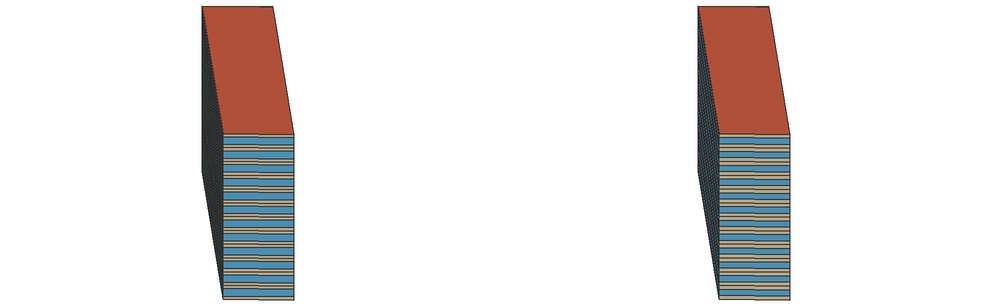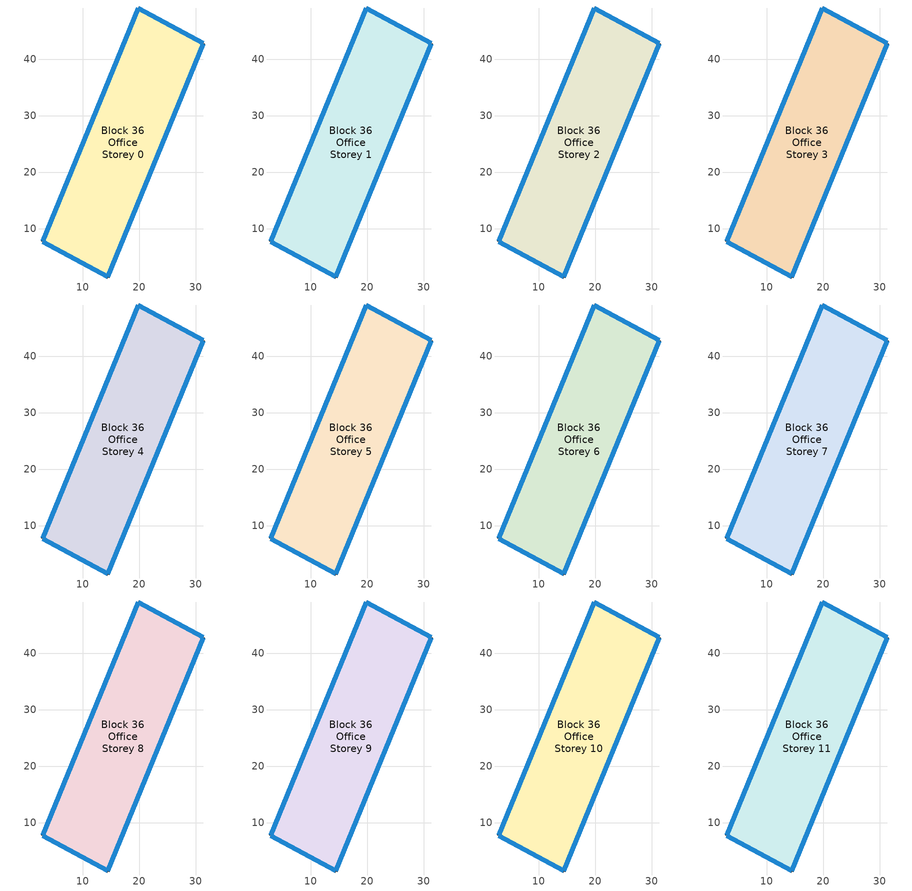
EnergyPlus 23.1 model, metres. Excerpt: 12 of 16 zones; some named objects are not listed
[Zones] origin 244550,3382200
Block 36 Office Storey 0
 floor ground (Project Floor): 31.34,42.79 14.42,1.48 2.95,7.74 19.87,49.05 z0
 wall outside (Project Wall): 19.87,49.05 2.95,7.74 14.42,1.48 31.34,42.79 19.87,49.05 z0:3
 window (Office_west_window_construction): 19.86,49.03 2.96,7.76 z1.12:1.88
 window (Office_south_window_construction): 2.96,7.74 14.42,1.48 z0.67:2.33
 window (Office_east_window_construction): 14.43,1.5 31.33,42.77 z0.98:2.02
 window (Office_north_window_construction): 31.33,42.79 19.88,49.05 z0.82:2.17
 roof outside (Project Ceiling): 14.42,1.48 31.34,42.79 19.87,49.05 2.95,7.74 z3
Block 36 Office Storey 1
 floor outside (Project Floor): 31.34,42.79 14.42,1.48 2.95,7.74 19.87,49.05 z3
 wall outside (Project Wall): 19.87,49.05 2.95,7.74 14.42,1.48 31.34,42.79 19.87,49.05 z3:6
 window (Office_west_window_construction): 19.86,49.03 2.96,7.76 z4.12:4.88
 window (Office_south_window_construction): 2.96,7.74 14.42,1.48 z3.67:5.33
 window (Office_east_window_construction): 14.43,1.5 31.33,42.77 z3.98:5.03
 window (Office_north_window_construction): 31.33,42.79 19.88,49.05 z3.83:5.17
 roof outside (Project Ceiling): 14.42,1.48 31.34,42.79 19.87,49.05 2.95,7.74 z6
Block 36 Office Storey 2
 floor outside (Project Floor): 31.34,42.79 14.42,1.48 2.95,7.74 19.87,49.05 z6
 wall outside (Project Wall): 19.87,49.05 2.95,7.74 14.42,1.48 31.34,42.79 19.87,49.05 z6:9
 window (Office_west_window_construction): 19.86,49.03 2.96,7.76 z7.12:7.88
 window (Office_south_window_construction): 2.96,7.74 14.42,1.48 z6.67:8.32
 window (Office_east_window_construction): 14.43,1.5 31.33,42.77 z6.97:8.03
 window (Office_north_window_construction): 31.33,42.79 19.88,49.05 z6.83:8.18
 roof outside (Project Ceiling): 14.42,1.48 31.34,42.79 19.87,49.05 2.95,7.74 z9
Block 36 Office Storey 3
 floor outside (Project Floor): 31.34,42.79 14.42,1.48 2.95,7.74 19.87,49.05 z9
 wall outside (Project Wall): 19.87,49.05 2.95,7.74 14.42,1.48 31.34,42.79 19.87,49.05 z9:12
 window (Office_west_window_construction): 19.86,49.03 2.96,7.76 z10.12:10.88
 window (Office_south_window_construction): 2.96,7.74 14.42,1.48 z9.68:11.32
 window (Office_east_window_construction): 14.43,1.5 31.33,42.77 z9.97:11.03
 window (Office_north_window_construction): 31.33,42.79 19.88,49.05 z9.82:11.18
 roof outside (Project Ceiling): 14.42,1.48 31.34,42.79 19.87,49.05 2.95,7.74 z12
Block 36 Office Storey 4
 floor outside (Project Floor): 31.34,42.79 14.42,1.48 2.95,7.74 19.87,49.05 z12
 wall outside (Project Wall): 19.87,49.05 2.95,7.74 14.42,1.48 31.34,42.79 19.87,49.05 z12:15
 window (Office_west_window_construction): 19.86,49.03 2.96,7.76 z13.12:13.88
 window (Office_south_window_construction): 2.96,7.74 14.42,1.48 z12.68:14.32
 window (Office_east_window_construction): 14.43,1.5 31.33,42.77 z12.97:14.03
 window (Office_north_window_construction): 31.33,42.79 19.88,49.05 z12.82:14.18
 roof outside (Project Ceiling): 14.42,1.48 31.34,42.79 19.87,49.05 2.95,7.74 z15
Block 36 Office Storey 5
 floor outside (Project Floor): 31.34,42.79 14.42,1.48 2.95,7.74 19.87,49.05 z15
 wall outside (Project Wall): 19.87,49.05 2.95,7.74 14.42,1.48 31.34,42.79 19.87,49.05 z15:18
 window (Office_west_window_construction): 19.86,49.03 2.96,7.76 z16.12:16.88
 window (Office_south_window_construction): 2.96,7.74 14.42,1.48 z15.68:17.32
 window (Office_east_window_construction): 14.43,1.5 31.33,42.77 z15.97:17.02
 window (Office_north_window_construction): 31.33,42.79 19.88,49.05 z15.82:17.18
 roof outside (Project Ceiling): 14.42,1.48 31.34,42.79 19.87,49.05 2.95,7.74 z18
Block 36 Office Storey 6
 floor outside (Project Floor): 31.34,42.79 14.42,1.48 2.95,7.74 19.87,49.05 z18
 wall outside (Project Wall): 19.87,49.05 2.95,7.74 14.42,1.48 31.34,42.79 19.87,49.05 z18:21
 window (Office_west_window_construction): 19.86,49.03 2.96,7.76 z19.12:19.88
 window (Office_south_window_construction): 2.96,7.74 14.42,1.48 z18.68:20.32
 window (Office_east_window_construction): 14.43,1.5 31.33,42.77 z18.98:20.02
 window (Office_north_window_construction): 31.33,42.79 19.88,49.05 z18.82:20.18
 roof outside (Project Ceiling): 14.42,1.48 31.34,42.79 19.87,49.05 2.95,7.74 z21
Block 36 Office Storey 7
 floor outside (Project Floor): 31.34,42.79 14.42,1.48 2.95,7.74 19.87,49.05 z21
 wall outside (Project Wall): 19.87,49.05 2.95,7.74 14.42,1.48 31.34,42.79 19.87,49.05 z21:24
 window (Office_west_window_construction): 19.86,49.03 2.96,7.76 z22.12:22.88
 window (Office_south_window_construction): 2.96,7.74 14.42,1.48 z21.68:23.32
 window (Office_east_window_construction): 14.43,1.5 31.33,42.77 z21.98:23.02
 window (Office_north_window_construction): 31.33,42.79 19.88,49.05 z21.82:23.18
 roof outside (Project Ceiling): 14.42,1.48 31.34,42.79 19.87,49.05 2.95,7.74 z24
Block 36 Office Storey 8
 floor outside (Project Floor): 31.34,42.79 14.42,1.48 2.95,7.74 19.87,49.05 z24
 wall outside (Project Wall): 19.87,49.05 2.95,7.74 14.42,1.48 31.34,42.79 19.87,49.05 z24:27
 window (Office_west_window_construction): 19.86,49.03 2.96,7.76 z25.12:25.88
 window (Office_south_window_construction): 2.96,7.74 14.42,1.48 z24.68:26.32
 window (Office_east_window_construction): 14.43,1.5 31.33,42.77 z24.98:26.02
 window (Office_north_window_construction): 31.33,42.79 19.88,49.05 z24.82:26.18
 roof outside (Project Ceiling): 14.42,1.48 31.34,42.79 19.87,49.05 2.95,7.74 z27
Block 36 Office Storey 9
 floor outside (Project Floor): 31.34,42.79 14.42,1.48 2.95,7.74 19.87,49.05 z27
 wall outside (Project Wall): 19.87,49.05 2.95,7.74 14.42,1.48 31.34,42.79 19.87,49.05 z27:30
 window (Office_west_window_construction): 19.86,49.03 2.96,7.76 z28.12:28.88
 window (Office_south_window_construction): 2.96,7.74 14.42,1.48 z27.68:29.32
 window (Office_east_window_construction): 14.43,1.5 31.33,42.77 z27.98:29.02
 window (Office_north_window_construction): 31.33,42.79 19.88,49.05 z27.82:29.18
 roof outside (Project Ceiling): 14.42,1.48 31.34,42.79 19.87,49.05 2.95,7.74 z30
Block 36 Office Storey 10
 floor outside (Project Floor): 31.34,42.79 14.42,1.48 2.95,7.74 19.87,49.05 z30
 wall outside (Project Wall): 19.87,49.05 2.95,7.74 14.42,1.48 31.34,42.79 19.87,49.05 z30:33
 window (Office_west_window_construction): 19.86,49.03 2.96,7.76 z31.12:31.88
 window (Office_south_window_construction): 2.96,7.74 14.42,1.48 z30.68:32.33
 window (Office_east_window_construction): 14.43,1.5 31.33,42.77 z30.98:32.02
 window (Office_north_window_construction): 31.33,42.79 19.88,49.05 z30.82:32.17
 roof outside (Project Ceiling): 14.42,1.48 31.34,42.79 19.87,49.05 2.95,7.74 z33
Block 36 Office Storey 11
 floor outside (Project Floor): 31.34,42.79 14.42,1.48 2.95,7.74 19.87,49.05 z33
 wall outside (Project Wall): 19.87,49.05 2.95,7.74 14.42,1.48 31.34,42.79 19.87,49.05 z33:36
 window (Office_west_window_construction): 19.86,49.03 2.96,7.76 z34.12:34.88
 window (Office_south_window_construction): 2.96,7.74 14.42,1.48 z33.67:35.33
 window (Office_east_window_construction): 14.43,1.5 31.33,42.77 z33.98:35.02
 window (Office_north_window_construction): 31.33,42.79 19.88,49.05 z33.83:35.17
 roof outside (Project Ceiling): 14.42,1.48 31.34,42.79 19.87,49.05 2.95,7.74 z36
[Building]
Building_1: North Axis=0; Terrain=City; Loads Convergence Tolerance Value=0.04; Temperature Convergence Tolerance Value=0.4; Solar Distribution=FullExterior; Maximum Number of Warmup Days=25; Minimum Number of Warmup Days=6
[Site:Location]
CHN Design_Conditions: Latitude=30; Longitude=114; Time Zone=8; Elevation=12
[SIZINGPERIOD:DESIGNDAY] Day of Month=21; DryBulb Temperature Range Modifier Type=DefaultMultipliers; Humidity Condition Type=Wetbulb; Barometric Pressure=101181; Rain Indicator=No; Snow Indicator=No; Daylight Saving Time Indicator=No; Sky Clearness=0; Begin Environment Reset Mode=FullResetAtBeginEnvironment
Name | Month | Day Type | Maximum DryBulb Temperature | Daily DryBulb Temperature Range | Wetbulb or DewPoint at Maximum DryBulb | Wind Speed | Wind Direction | Solar Model Indicator | ASHRAE Clear Sky Optical Depth for Beam Irradiance taub | ASHRAE Clear Sky Optical Depth for Diffuse Irradiance taud
Ann Htg 99.6% Condns DB | 1 | WinterDesignDay | -10 | 0 | -4.8 | 1 | 340 | ASHRAEClearSky | 0 | 0
Ann Clg .4% Condns DB=>MWB | 7 | SummerDesignDay | 40 | 6.6 | 27.1 | 3.5 | 220 | ASHRAETau | 0.781 | 1.413
[MATERIAL]
DefaultMaterial: Roughness=Rough; Thickness=0.1; Conductivity=0.1; Density=1000; Specific Heat=1000; Thermal Absorptance=0.9; Solar Absorptance=0.7; Visible Absorptance=0.7
[WINDOWMATERIAL:SIMPLEGLAZINGSYSTEM] UFactor=1.4; Visible Transmittance=0.6
Name | Solar Heat Gain Coefficient
Office_east_window; Office_south_window; Office_west_window | 0.3
Office_north_window | 0.35
[CONSTRUCTION]
Project Wall; Project Floor; Project Ceiling: DefaultMaterial
Office_east_window_construction: Office_east_window
Office_south_window_construction: Office_south_window
Office_west_window_construction: Office_west_window
Office_north_window_construction: Office_north_window
[SPACE] Ceiling Height=autocalculate; Volume=autocalculate; Floor Area=autocalculate; Space Type=Office
Name | Zone
Block 36 Office Storey 0_space | Block 36 Office Storey 0
Block 36 Office Storey 1_space | Block 36 Office Storey 1
Block 36 Office Storey 2_space | Block 36 Office Storey 2
Block 36 Office Storey 3_space | Block 36 Office Storey 3
Block 36 Office Storey 4_space | Block 36 Office Storey 4
Block 36 Office Storey 5_space | Block 36 Office Storey 5
Block 36 Office Storey 6_space | Block 36 Office Storey 6
Block 36 Office Storey 7_space | Block 36 Office Storey 7
Block 36 Office Storey 8_space | Block 36 Office Storey 8
Block 36 Office Storey 9_space | Block 36 Office Storey 9
Block 36 Office Storey 10_space | Block 36 Office Storey 10
Block 36 Office Storey 11_space | Block 36 Office Storey 11
[SPACELIST]
Office: Block 36 Office Storey 0_space, Block 36 Office Storey 1_space, Block 36 Office Storey 2_space, Block 36 Office Storey 3_space, Block 36 Office Storey 4_space, Block 36 Office Storey 5_space, Block 36 Office Storey 6_space, Block 36 Office Storey 7_space, Block 36 Office Storey 8_space, Block 36 Office Storey 9_space, Block 36 Office Storey 10_space, Block 36 Office Storey 11_space, Block 36 Office Storey 12_space, Block 36 Office Storey 13_space, Block 36 Office Storey 14_space, Block 36 Office Storey 15_space
[ZONE] Type=1; Multiplier=1; Ceiling Height=autocalculate; Volume=autocalculate; Floor Area=autocalculate; Part of Total Floor Area=Yes
Block 36 Office Storey 0; Block 36 Office Storey 1; Block 36 Office Storey 2; Block 36 Office Storey 3; Block 36 Office Storey 4; Block 36 Office Storey 5; Block 36 Office Storey 6; Block 36 Office Storey 7; Block 36 Office Storey 8; Block 36 Office Storey 9; Block 36 Office Storey 10; Block 36 Office Storey 11
[PEOPLE]
People_for_office: Zone or ZoneList or Space or SpaceList=Office; Number of People Schedule=SeasonalSchedule_Schedule_office_people; Number of People Calculation Method=People/Area; People per Floor Area=0.1; Fraction Radiant=0.3; Sensible Heat Fraction=autocalculate; Activity Level Schedule=SeasonalSchedule_Schedule_office_activity; Carbon Dioxide Generation Rate=3.82e-08; Enable ASHRAE 55 Comfort Warnings=No; Mean Radiant Temperature Calculation Type=ZoneAveraged; Clothing Insulation Calculation Method=ClothingInsulationSchedule; Cold Stress Temperature Threshold=15.56; Heat Stress Temperature Threshold=30
[LIGHTS]
Light_for_office: Zone or ZoneList or Space or SpaceList=Office; Schedule=SeasonalSchedule_office_lighting; Design Level Calculation Method=Watts/Area; Watts per Zone Floor Area=8; Return Air Fraction=0; Fraction Radiant=0.32; Fraction Visible=0.25; Fraction Replaceable=1; EndUse Subcategory=General; Return Air Fraction Calculated from Plenum Temperature=No; Return Air Fraction Function of Plenum Temperature Coefficient 1=0; Return Air Fraction Function of Plenum Temperature Coefficient 2=0
[ELECTRICEQUIPMENT]
Equipment_for_office: Zone or ZoneList or Space or SpaceList=Office; Schedule=SeasonalSchedule_Schedule_office_equipment; Design Level Calculation Method=Watts/Area; Watts per Zone Floor Area=15; Fraction Latent=0; Fraction Radiant=0; Fraction Lost=0; EndUse Subcategory=Electric Equipment
[DAYLIGHTING:CONTROLS] Illuminance Setpoint at Reference Point 1=300
Name | Zone or Space | Glare Calculation Daylighting Reference Point | Daylighting Reference Point 1
Dlight_Block 36 Office Storey 0 | Block 36 Office Storey 0 | Rpoint_Block 36 Office Storey 0 | Rpoint_Block 36 Office Storey 0
Dlight_Block 36 Office Storey 1 | Block 36 Office Storey 1 | Rpoint_Block 36 Office Storey 1 | Rpoint_Block 36 Office Storey 1
Dlight_Block 36 Office Storey 2 | Block 36 Office Storey 2 | Rpoint_Block 36 Office Storey 2 | Rpoint_Block 36 Office Storey 2
Dlight_Block 36 Office Storey 3 | Block 36 Office Storey 3 | Rpoint_Block 36 Office Storey 3 | Rpoint_Block 36 Office Storey 3
Dlight_Block 36 Office Storey 4 | Block 36 Office Storey 4 | Rpoint_Block 36 Office Storey 4 | Rpoint_Block 36 Office Storey 4
Dlight_Block 36 Office Storey 5 | Block 36 Office Storey 5 | Rpoint_Block 36 Office Storey 5 | Rpoint_Block 36 Office Storey 5
Dlight_Block 36 Office Storey 6 | Block 36 Office Storey 6 | Rpoint_Block 36 Office Storey 6 | Rpoint_Block 36 Office Storey 6
Dlight_Block 36 Office Storey 7 | Block 36 Office Storey 7 | Rpoint_Block 36 Office Storey 7 | Rpoint_Block 36 Office Storey 7
Dlight_Block 36 Office Storey 8 | Block 36 Office Storey 8 | Rpoint_Block 36 Office Storey 8 | Rpoint_Block 36 Office Storey 8
Dlight_Block 36 Office Storey 9 | Block 36 Office Storey 9 | Rpoint_Block 36 Office Storey 9 | Rpoint_Block 36 Office Storey 9
Dlight_Block 36 Office Storey 10 | Block 36 Office Storey 10 | Rpoint_Block 36 Office Storey 10 | Rpoint_Block 36 Office Storey 10
Dlight_Block 36 Office Storey 11 | Block 36 Office Storey 11 | Rpoint_Block 36 Office Storey 11 | Rpoint_Block 36 Office Storey 11
[HVACTEMPLATE:THERMOSTAT]
Name | Heating Setpoint Schedule | Cooling Setpoint Schedule
Thermostat_for_office | SeasonalSchedule_office_heating | SeasonalSchedule_office_cooling
Thermostat_for_commercial | SeasonalSchedule_commerical_heating | SeasonalSchedule_commerical_cooling
Thermostat_for_residential | SeasonalSchedule_residential_heating | SeasonalSchedule_residential_cooling
Thermostat_for_school | SeasonalSchedule_school_heating | SeasonalSchedule_school_cooling
Thermostat_for_hospital | SeasonalSchedule_hospital_heating | SeasonalSchedule_hospital_cooling
Thermostat_for_industrial | SeasonalSchedule_Industrial_heating | SeasonalSchedule_Industrial_cooling
Thermostat_for_transport | SeasonalSchedule_transport_heating | SeasonalSchedule_transport_cooling
Thermostat_for_administration | SeasonalSchedule_administration_heating | SeasonalSchedule_administration_cooling
[HVACTEMPLATE:ZONE:IDEALLOADSAIRSYSTEM] Template Thermostat=Thermostat_for_office; Maximum Heating Supply Air Temperature=50; Minimum Cooling Supply Air Temperature=13; Maximum Heating Supply Air Humidity Ratio=0.0156; Minimum Cooling Supply Air Humidity Ratio=0.0077; Heating Limit=NoLimit; Cooling Limit=NoLimit; Dehumidification Control Type=ConstantSensibleHeatRatio; Cooling Sensible Heat Ratio=0.7; Dehumidification Setpoint=60; Humidification Control Type=None; Humidification Setpoint=30; Outdoor Air Method=DetailedSpecification; Outdoor Air Flow Rate per Person=0.00944; Outdoor Air Flow Rate per Zone Floor Area=0; Outdoor Air Flow Rate per Zone=0; Design Specification Outdoor Air Object=Ventilation_for_office; Demand Controlled Ventilation Type=None; Outdoor Air Economizer Type=NoEconomizer; Heat Recovery Type=None; Sensible Heat Recovery Effectiveness=0.7; Latent Heat Recovery Effectiveness=0.65
Block 36 Office Storey 0; Block 36 Office Storey 1; Block 36 Office Storey 2; Block 36 Office Storey 3; Block 36 Office Storey 4; Block 36 Office Storey 5; Block 36 Office Storey 6; Block 36 Office Storey 7; Block 36 Office Storey 8; Block 36 Office Storey 9; Block 36 Office Storey 10; Block 36 Office Storey 11
[DESIGNSPECIFICATION:OUTDOORAIR]
Ventilation_for_office: Outdoor Air Method=Flow/Person; Outdoor Air Flow per Person=0.00833333; Outdoor Air Flow per Zone Floor Area=0; Outdoor Air Flow per Zone=0; Outdoor Air Flow Air Changes per Hour=0
[SCHEDULE:DAY:HOURLY]
Schedule_administration_heating_summer_hourly; Schedule_commerical_heating_summer_hourly; Schedule_residential_heating_summer_hourly; Schedule_school_heating_summer_hourly; Schedule_hospital_heating_summer_hourly; Schedule_Industrial_heating_summer_hourly; Schedule_transport_heating_summer_hourly; Schedule_office_heating_summer_hourly: -20, -20, -20, -20, -20, -20, -20, -20, -20, -20, -20, -20, -20, -20, -20, -20, -20, -20, -20, -20, -20, -20, -20, -20
Schedule_administration_heating_winnter_weekday_hourly: 5, 5, 5, 5, 5, 5, 12, 12, 18, 20, 20, 20, 20, 20, 20, 20, 20, 20, 18, 5, 5, 5, 5, 5
Schedule_administration_heating_winnter_holiday_hourly; Schedule_school_heating_winnter_holiday_hourly: 5, 5, 5, 5, 5, 5, 5, 5, 5, 5, 5, 5, 5, 5, 5, 5, 5, 5, 5, 5, 5, 5, 5, 5
Schedule_administration_cooling_winter_hourly; Schedule_administration_cooling_summer_holiday_hourly; Schedule_commerical_cooling_winter_hourly; Schedule_residential_cooling_winter_hourly; Schedule_school_cooling_winter_hourly; Schedule_school_cooling_summer_holiday_hourly; Schedule_hospital_cooling_winter_hourly; Schedule_Industrial_cooling_winter_hourly; Schedule_transport_cooling_winter_hourly; Schedule_office_cooling_winter_hourly: 50, 50, 50, 50, 50, 50, 50, 50, 50, 50, 50, 50, 50, 50, 50, 50, 50, 50, 50, 50, 50, 50, 50, 50
Schedule_administration_cooling_summer_weekday_hourly: 50, 50, 50, 50, 50, 50, 50, 28, 26, 26, 26, 26, 26, 26, 26, 26, 26, 26, 50, 50, 50, 50, 50, 50
Schedule_commerical_heating_winnter_weekday_hourly; Schedule_commerical_heating_winnter_holiday_hourly: 5, 5, 5, 5, 5, 5, 12, 16, 18, 18, 18, 18, 18, 18, 18, 18, 18, 18, 18, 18, 12, 5, 5, 5
Schedule_commerical_cooling_summer_weekday_hourly; Schedule_commerical_cooling_summer_holiday_hourly: 50, 50, 50, 50, 50, 50, 50, 28, 24, 24, 24, 24, 24, 24, 24, 24, 24, 24, 24, 24, 24, 28, 50, 50
Schedule_residential_heating_winnter_weekday_hourly; Schedule_residential_heating_winnter_holiday_hourly: 18, 18, 18, 18, 18, 18, 18, -20, -20, -20, -20, -20, -20, -20, -20, -20, -20, -20, -20, -20, 18, 18, 18, 18
Schedule_residential_cooling_summer_weekday_hourly; Schedule_residential_cooling_summer_holiday_hourly: 26, 26, 26, 26, 26, 26, 26, 50, 50, 50, 50, 50, 50, 50, 50, 50, 50, 50, 50, 50, 26, 26, 26, 26
Schedule_school_heating_winnter_weekday_hourly: 5, 5, 5, 5, 5, 12, 18, 20, 20, 20, 20, 20, 20, 20, 20, 20, 20, 20, 18, 12, 5, 5, 5, 5
Schedule_school_cooling_summer_weekday_hourly: 50, 50, 50, 50, 50, 50, 28, 26, 26, 26, 26, 26, 26, 26, 26, 26, 26, 26, 50, 50, 50, 50, 50, 50
Schedule_hospital_heating_winnter_weekday_hourly; Schedule_hospital_heating_winnter_holiday_hourly: 22, 22, 22, 22, 22, 22, 22, 22, 22, 22, 22, 22, 22, 22, 22, 22, 22, 22, 22, 22, 22, 22, 22, 22
Schedule_hospital_cooling_summer_weekday_hourly; Schedule_hospital_cooling_summer_holiday_hourly: 26, 26, 26, 26, 26, 26, 26, 26, 26, 26, 26, 26, 26, 26, 26, 26, 26, 26, 26, 26, 26, 26, 26, 26
Schedule_Industrial_heating_winnter_weekday_hourly; Schedule_Industrial_heating_winnter_holiday_hourly: -20, -20, -20, -20, -20, -20, 18, 18, 18, 18, 18, 18, 18, 18, 18, 18, 18, 18, 18, -20, -20, -20, -20, -20
Schedule_Industrial_cooling_summer_weekday_hourly; Schedule_Industrial_cooling_summer_holiday_hourly: 50, 50, 50, 50, 50, 50, 50, 28, 28, 28, 28, 28, 28, 28, 28, 28, 28, 28, 28, 50, 50, 50, 50, 50
Schedule_transport_heating_winnter_weekday_hourly; Schedule_transport_heating_winnter_holiday_hourly: 18, 18, 18, 18, 18, 18, 20, 20, 20, 20, 20, 20, 20, 20, 20, 20, 20, 20, 20, 20, 20, 20, 18, 18
Schedule_transport_cooling_summer_weekday_hourly; Schedule_transport_cooling_summer_holiday_hourly: 26, 26, 26, 26, 26, 26, 26, 24, 24, 24, 25, 24, 24, 24, 24, 24, 24, 24, 24, 24, 24, 24, 26, 28
Schedule_office_heating_winnter_weekday_hourly: 5, 5, 5, 5, 5, 5, 12, 18, 20, 20, 20, 20, 20, 20, 20, 20, 20, 20, 20, 18, 12, 5, 5, 5
Schedule_office_heating_winnter_holiday_hourly: 5, 5, 5, 5, 5, 5, 5, 5, 5, 16, 16, 16, 16, 16, 16, 16, 16, 5, 5, 5, 5, 5, 5, 5
Schedule_office_cooling_summer_weekday_hourly: 50, 50, 50, 50, 50, 50, 28, 26, 26, 26, 26, 26, 26, 26, 26, 26, 26, 26, 26, 26, 50, 50, 50, 50
Schedule_office_cooling_summer_holiday_hourly: 50, 50, 50, 50, 50, 50, 50, 50, 50, 50, 50, 26, 26, 26, 26, 26, 26, 50, 50, 50, 50, 50, 50, 50
Schedule_office_lighting_weekday_hourly: 0.1, 0.1, 0.1, 0.1, 0.1, 0.1, 0.1, 0.2, 0.5, 0.95, 0.95, 0.95, 0.8, 0.8, 0.95, 0.95, 0.95, 0.95, 0.95, 0.95, 0.95, 0.8, 0.5, 0.1
Schedule_office_lighting_holiday_hourly; Schedule_office_equipment_holiday_hourly: 0.1, 0.1, 0.1, 0.1, 0.1, 0.1, 0.1, 0.1, 0.1, 0.1, 0.1, 0.1, 0.1, 0.3, 0.3, 0.3, 0.3, 0.3, 0.3, 0.3, 0.3, 0.3, 0.1, 0.1
Schedule_office_equipment_weekday_hourly: 0.1, 0.1, 0.1, 0.1, 0.1, 0.1, 0.1, 0.2, 0.5, 0.95, 0.95, 0.95, 0.5, 0.5, 0.95, 0.95, 0.95, 0.95, 0.95, 0.95, 0.4, 0.4, 0.3, 0.1
Schedule_office_people_weekday_hourly: 0.1, 0.1, 0.1, 0.1, 0.1, 0.1, 0.1, 0.5, 0.95, 0.95, 0.95, 0.8, 0.8, 0.95, 0.95, 0.95, 0.95, 0.95, 0.8, 0.5, 0.5, 0.3, 0.1, 0.1
Schedule_office_people_holiday_hourly: 0.1, 0.1, 0.1, 0.1, 0.1, 0.1, 0.1, 0.1, 0.1, 0.1, 0.1, 0.1, 0.1, 0.3, 0.3, 0.3, 0.3, 0.3, 0.3, 0.1, 0.1, 0.1, 0.1, 0.1
Schedule_office_activity_weekday_hourly; Schedule_office_activity_holiday_hourly: 144, 144, 144, 144, 144, 144, 144, 144, 144, 144, 144, 144, 144, 144, 144, 144, 144, 144, 144, 144, 144, 144, 144, 144
[SCHEDULE:WEEK:DAILY]
Schedule_office_heating_summer_weekly: Schedule_office_heating_summer_hourly, Schedule_office_heating_summer_hourly, Schedule_office_heating_summer_hourly, Schedule_office_heating_summer_hourly, Schedule_office_heating_summer_hourly, Schedule_office_heating_summer_hourly, Schedule_office_heating_summer_hourly, Schedule_office_heating_summer_hourly, Schedule_office_heating_summer_hourly, Schedule_office_heating_summer_hourly, Schedule_office_heating_summer_hourly, Schedule_office_heating_summer_hourly
Schedule_office_heating_winnter_weekly: Schedule_office_heating_winnter_holiday_hourly, Schedule_office_heating_winnter_weekday_hourly, Schedule_office_heating_winnter_weekday_hourly, Schedule_office_heating_winnter_weekday_hourly, Schedule_office_heating_winnter_weekday_hourly, Schedule_office_heating_winnter_weekday_hourly, Schedule_office_heating_winnter_holiday_hourly, Schedule_office_heating_winnter_holiday_hourly, Schedule_office_heating_winnter_weekday_hourly, Schedule_office_heating_winnter_weekday_hourly, Schedule_office_heating_winnter_holiday_hourly, Schedule_office_heating_winnter_holiday_hourly
Schedule_office_cooling_winnter_weekly: Schedule_office_cooling_winter_hourly, Schedule_office_cooling_winter_hourly, Schedule_office_cooling_winter_hourly, Schedule_office_cooling_winter_hourly, Schedule_office_cooling_winter_hourly, Schedule_office_cooling_winter_hourly, Schedule_office_cooling_winter_hourly, Schedule_office_cooling_winter_hourly, Schedule_office_cooling_winter_hourly, Schedule_office_cooling_winter_hourly, Schedule_office_cooling_winter_hourly, Schedule_office_cooling_winter_hourly
Schedule_office_cooling_summer_weekly: Schedule_office_cooling_summer_holiday_hourly, Schedule_office_cooling_summer_weekday_hourly, Schedule_office_cooling_summer_weekday_hourly, Schedule_office_cooling_summer_weekday_hourly, Schedule_office_cooling_summer_weekday_hourly, Schedule_office_cooling_summer_weekday_hourly, Schedule_office_cooling_summer_holiday_hourly, Schedule_office_cooling_summer_holiday_hourly, Schedule_office_cooling_summer_weekday_hourly, Schedule_office_cooling_summer_weekday_hourly, Schedule_office_cooling_summer_holiday_hourly, Schedule_office_cooling_summer_holiday_hourly
Schedule_office_lighting_weekly: Schedule_office_lighting_holiday_hourly, Schedule_office_lighting_weekday_hourly, Schedule_office_lighting_weekday_hourly, Schedule_office_lighting_weekday_hourly, Schedule_office_lighting_weekday_hourly, Schedule_office_lighting_weekday_hourly, Schedule_office_lighting_holiday_hourly, Schedule_office_lighting_holiday_hourly, Schedule_office_lighting_weekday_hourly, Schedule_office_lighting_weekday_hourly, Schedule_office_lighting_holiday_hourly, Schedule_office_lighting_holiday_hourly
Schedule_office_equipment_weekly: Schedule_office_equipment_holiday_hourly, Schedule_office_equipment_weekday_hourly, Schedule_office_equipment_weekday_hourly, Schedule_office_equipment_weekday_hourly, Schedule_office_equipment_weekday_hourly, Schedule_office_equipment_weekday_hourly, Schedule_office_equipment_holiday_hourly, Schedule_office_equipment_holiday_hourly, Schedule_office_equipment_weekday_hourly, Schedule_office_equipment_weekday_hourly, Schedule_office_equipment_holiday_hourly, Schedule_office_equipment_holiday_hourly
Schedule_office_people_weekly: Schedule_office_people_holiday_hourly, Schedule_office_people_weekday_hourly, Schedule_office_people_weekday_hourly, Schedule_office_people_weekday_hourly, Schedule_office_people_weekday_hourly, Schedule_office_people_weekday_hourly, Schedule_office_people_holiday_hourly, Schedule_office_people_holiday_hourly, Schedule_office_people_weekday_hourly, Schedule_office_people_weekday_hourly, Schedule_office_people_holiday_hourly, Schedule_office_people_holiday_hourly
Schedule_office_activity_weekly: Schedule_office_activity_holiday_hourly, Schedule_office_activity_weekday_hourly, Schedule_office_activity_weekday_hourly, Schedule_office_activity_weekday_hourly, Schedule_office_activity_weekday_hourly, Schedule_office_activity_weekday_hourly, Schedule_office_activity_holiday_hourly, Schedule_office_activity_holiday_hourly, Schedule_office_activity_weekday_hourly, Schedule_office_activity_weekday_hourly, Schedule_office_activity_holiday_hourly, Schedule_office_activity_holiday_hourly
Schedule_commerical_heating_summer_weekly: Schedule_commerical_heating_summer_hourly, Schedule_commerical_heating_summer_hourly, Schedule_commerical_heating_summer_hourly, Schedule_commerical_heating_summer_hourly, Schedule_commerical_heating_summer_hourly, Schedule_commerical_heating_summer_hourly, Schedule_commerical_heating_summer_hourly, Schedule_commerical_heating_summer_hourly, Schedule_commerical_heating_summer_hourly, Schedule_commerical_heating_summer_hourly, Schedule_commerical_heating_summer_hourly, Schedule_commerical_heating_summer_hourly
Schedule_commerical_heating_winnter_weekly: Schedule_commerical_heating_winnter_holiday_hourly, Schedule_commerical_heating_winnter_weekday_hourly, Schedule_commerical_heating_winnter_weekday_hourly, Schedule_commerical_heating_winnter_weekday_hourly, Schedule_commerical_heating_winnter_weekday_hourly, Schedule_commerical_heating_winnter_weekday_hourly, Schedule_commerical_heating_winnter_holiday_hourly, Schedule_commerical_heating_winnter_holiday_hourly, Schedule_commerical_heating_winnter_weekday_hourly, Schedule_commerical_heating_winnter_weekday_hourly, Schedule_commerical_heating_winnter_holiday_hourly, Schedule_commerical_heating_winnter_holiday_hourly
Schedule_commerical_cooling_winnter_weekly: Schedule_commerical_cooling_winter_hourly, Schedule_commerical_cooling_winter_hourly, Schedule_commerical_cooling_winter_hourly, Schedule_commerical_cooling_winter_hourly, Schedule_commerical_cooling_winter_hourly, Schedule_commerical_cooling_winter_hourly, Schedule_commerical_cooling_winter_hourly, Schedule_commerical_cooling_winter_hourly, Schedule_commerical_cooling_winter_hourly, Schedule_commerical_cooling_winter_hourly, Schedule_commerical_cooling_winter_hourly, Schedule_commerical_cooling_winter_hourly
Schedule_commerical_cooling_summer_weekly: Schedule_commerical_cooling_summer_holiday_hourly, Schedule_commerical_cooling_summer_weekday_hourly, Schedule_commerical_cooling_summer_weekday_hourly, Schedule_commerical_cooling_summer_weekday_hourly, Schedule_commerical_cooling_summer_weekday_hourly, Schedule_commerical_cooling_summer_weekday_hourly, Schedule_commerical_cooling_summer_holiday_hourly, Schedule_commerical_cooling_summer_holiday_hourly, Schedule_commerical_cooling_summer_weekday_hourly, Schedule_commerical_cooling_summer_weekday_hourly, Schedule_commerical_cooling_summer_holiday_hourly, Schedule_commerical_cooling_summer_holiday_hourly
Schedule_residential_heating_summer_weekly: Schedule_residential_heating_summer_hourly, Schedule_residential_heating_summer_hourly, Schedule_residential_heating_summer_hourly, Schedule_residential_heating_summer_hourly, Schedule_residential_heating_summer_hourly, Schedule_residential_heating_summer_hourly, Schedule_residential_heating_summer_hourly, Schedule_residential_heating_summer_hourly, Schedule_residential_heating_summer_hourly, Schedule_residential_heating_summer_hourly, Schedule_residential_heating_summer_hourly, Schedule_residential_heating_summer_hourly
Schedule_residential_heating_winnter_weekly: Schedule_residential_heating_winnter_holiday_hourly, Schedule_residential_heating_winnter_weekday_hourly, Schedule_residential_heating_winnter_weekday_hourly, Schedule_residential_heating_winnter_weekday_hourly, Schedule_residential_heating_winnter_weekday_hourly, Schedule_residential_heating_winnter_weekday_hourly, Schedule_residential_heating_winnter_holiday_hourly, Schedule_residential_heating_winnter_holiday_hourly, Schedule_residential_heating_winnter_weekday_hourly, Schedule_residential_heating_winnter_weekday_hourly, Schedule_residential_heating_winnter_holiday_hourly, Schedule_residential_heating_winnter_holiday_hourly
Schedule_residential_cooling_winnter_weekly: Schedule_residential_cooling_winter_hourly, Schedule_residential_cooling_winter_hourly, Schedule_residential_cooling_winter_hourly, Schedule_residential_cooling_winter_hourly, Schedule_residential_cooling_winter_hourly, Schedule_residential_cooling_winter_hourly, Schedule_residential_cooling_winter_hourly, Schedule_residential_cooling_winter_hourly, Schedule_residential_cooling_winter_hourly, Schedule_residential_cooling_winter_hourly, Schedule_residential_cooling_winter_hourly, Schedule_residential_cooling_winter_hourly
Schedule_residential_cooling_summer_weekly: Schedule_residential_cooling_summer_holiday_hourly, Schedule_residential_cooling_summer_weekday_hourly, Schedule_residential_cooling_summer_weekday_hourly, Schedule_residential_cooling_summer_weekday_hourly, Schedule_residential_cooling_summer_weekday_hourly, Schedule_residential_cooling_summer_weekday_hourly, Schedule_residential_cooling_summer_holiday_hourly, Schedule_residential_cooling_summer_holiday_hourly, Schedule_residential_cooling_summer_weekday_hourly, Schedule_residential_cooling_summer_weekday_hourly, Schedule_residential_cooling_summer_holiday_hourly, Schedule_residential_cooling_summer_holiday_hourly
Schedule_school_heating_summer_weekly: Schedule_school_heating_summer_hourly, Schedule_school_heating_summer_hourly, Schedule_school_heating_summer_hourly, Schedule_school_heating_summer_hourly, Schedule_school_heating_summer_hourly, Schedule_school_heating_summer_hourly, Schedule_school_heating_summer_hourly, Schedule_school_heating_summer_hourly, Schedule_school_heating_summer_hourly, Schedule_school_heating_summer_hourly, Schedule_school_heating_summer_hourly, Schedule_school_heating_summer_hourly
Schedule_school_heating_winnter_weekly: Schedule_school_heating_winnter_holiday_hourly, Schedule_school_heating_winnter_weekday_hourly, Schedule_school_heating_winnter_weekday_hourly, Schedule_school_heating_winnter_weekday_hourly, Schedule_school_heating_winnter_weekday_hourly, Schedule_school_heating_winnter_weekday_hourly, Schedule_school_heating_winnter_holiday_hourly, Schedule_school_heating_winnter_holiday_hourly, Schedule_school_heating_winnter_weekday_hourly, Schedule_school_heating_winnter_weekday_hourly, Schedule_school_heating_winnter_holiday_hourly, Schedule_school_heating_winnter_holiday_hourly
Schedule_school_cooling_winnter_weekly: Schedule_school_cooling_winter_hourly, Schedule_school_cooling_winter_hourly, Schedule_school_cooling_winter_hourly, Schedule_school_cooling_winter_hourly, Schedule_school_cooling_winter_hourly, Schedule_school_cooling_winter_hourly, Schedule_school_cooling_winter_hourly, Schedule_school_cooling_winter_hourly, Schedule_school_cooling_winter_hourly, Schedule_school_cooling_winter_hourly, Schedule_school_cooling_winter_hourly, Schedule_school_cooling_winter_hourly
Schedule_school_cooling_summer_weekly: Schedule_school_cooling_summer_holiday_hourly, Schedule_school_cooling_summer_weekday_hourly, Schedule_school_cooling_summer_weekday_hourly, Schedule_school_cooling_summer_weekday_hourly, Schedule_school_cooling_summer_weekday_hourly, Schedule_school_cooling_summer_weekday_hourly, Schedule_school_cooling_summer_holiday_hourly, Schedule_school_cooling_summer_holiday_hourly, Schedule_school_cooling_summer_weekday_hourly, Schedule_school_cooling_summer_weekday_hourly, Schedule_school_cooling_summer_holiday_hourly, Schedule_school_cooling_summer_holiday_hourly
Schedule_hospital_heating_summer_weekly: Schedule_hospital_heating_summer_hourly, Schedule_hospital_heating_summer_hourly, Schedule_hospital_heating_summer_hourly, Schedule_hospital_heating_summer_hourly, Schedule_hospital_heating_summer_hourly, Schedule_hospital_heating_summer_hourly, Schedule_hospital_heating_summer_hourly, Schedule_hospital_heating_summer_hourly, Schedule_hospital_heating_summer_hourly, Schedule_hospital_heating_summer_hourly, Schedule_hospital_heating_summer_hourly, Schedule_hospital_heating_summer_hourly
Schedule_hospital_heating_winnter_weekly: Schedule_hospital_heating_winnter_holiday_hourly, Schedule_hospital_heating_winnter_weekday_hourly, Schedule_hospital_heating_winnter_weekday_hourly, Schedule_hospital_heating_winnter_weekday_hourly, Schedule_hospital_heating_winnter_weekday_hourly, Schedule_hospital_heating_winnter_weekday_hourly, Schedule_hospital_heating_winnter_holiday_hourly, Schedule_hospital_heating_winnter_holiday_hourly, Schedule_hospital_heating_winnter_weekday_hourly, Schedule_hospital_heating_winnter_weekday_hourly, Schedule_hospital_heating_winnter_holiday_hourly, Schedule_hospital_heating_winnter_holiday_hourly
Schedule_hospital_cooling_winnter_weekly: Schedule_hospital_cooling_winter_hourly, Schedule_hospital_cooling_winter_hourly, Schedule_hospital_cooling_winter_hourly, Schedule_hospital_cooling_winter_hourly, Schedule_hospital_cooling_winter_hourly, Schedule_hospital_cooling_winter_hourly, Schedule_hospital_cooling_winter_hourly, Schedule_hospital_cooling_winter_hourly, Schedule_hospital_cooling_winter_hourly, Schedule_hospital_cooling_winter_hourly, Schedule_hospital_cooling_winter_hourly, Schedule_hospital_cooling_winter_hourly
Schedule_hospital_cooling_summer_weekly: Schedule_hospital_cooling_summer_holiday_hourly, Schedule_hospital_cooling_summer_weekday_hourly, Schedule_hospital_cooling_summer_weekday_hourly, Schedule_hospital_cooling_summer_weekday_hourly, Schedule_hospital_cooling_summer_weekday_hourly, Schedule_hospital_cooling_summer_weekday_hourly, Schedule_hospital_cooling_summer_holiday_hourly, Schedule_hospital_cooling_summer_holiday_hourly, Schedule_hospital_cooling_summer_weekday_hourly, Schedule_hospital_cooling_summer_weekday_hourly, Schedule_hospital_cooling_summer_holiday_hourly, Schedule_hospital_cooling_summer_holiday_hourly
Schedule_Industrial_heating_summer_weekly: Schedule_Industrial_heating_summer_hourly, Schedule_Industrial_heating_summer_hourly, Schedule_Industrial_heating_summer_hourly, Schedule_Industrial_heating_summer_hourly, Schedule_Industrial_heating_summer_hourly, Schedule_Industrial_heating_summer_hourly, Schedule_Industrial_heating_summer_hourly, Schedule_Industrial_heating_summer_hourly, Schedule_Industrial_heating_summer_hourly, Schedule_Industrial_heating_summer_hourly, Schedule_Industrial_heating_summer_hourly, Schedule_Industrial_heating_summer_hourly
Schedule_Industrial_heating_winnter_weekly: Schedule_Industrial_heating_winnter_holiday_hourly, Schedule_Industrial_heating_winnter_weekday_hourly, Schedule_Industrial_heating_winnter_weekday_hourly, Schedule_Industrial_heating_winnter_weekday_hourly, Schedule_Industrial_heating_winnter_weekday_hourly, Schedule_Industrial_heating_winnter_weekday_hourly, Schedule_Industrial_heating_winnter_holiday_hourly, Schedule_Industrial_heating_winnter_holiday_hourly, Schedule_Industrial_heating_winnter_weekday_hourly, Schedule_Industrial_heating_winnter_weekday_hourly, Schedule_Industrial_heating_winnter_holiday_hourly, Schedule_Industrial_heating_winnter_holiday_hourly
Schedule_Industrial_cooling_winnter_weekly: Schedule_Industrial_cooling_winter_hourly, Schedule_Industrial_cooling_winter_hourly, Schedule_Industrial_cooling_winter_hourly, Schedule_Industrial_cooling_winter_hourly, Schedule_Industrial_cooling_winter_hourly, Schedule_Industrial_cooling_winter_hourly, Schedule_Industrial_cooling_winter_hourly, Schedule_Industrial_cooling_winter_hourly, Schedule_Industrial_cooling_winter_hourly, Schedule_Industrial_cooling_winter_hourly, Schedule_Industrial_cooling_winter_hourly, Schedule_Industrial_cooling_winter_hourly
Schedule_Industrial_cooling_summer_weekly: Schedule_Industrial_cooling_summer_holiday_hourly, Schedule_Industrial_cooling_summer_weekday_hourly, Schedule_Industrial_cooling_summer_weekday_hourly, Schedule_Industrial_cooling_summer_weekday_hourly, Schedule_Industrial_cooling_summer_weekday_hourly, Schedule_Industrial_cooling_summer_weekday_hourly, Schedule_Industrial_cooling_summer_holiday_hourly, Schedule_Industrial_cooling_summer_holiday_hourly, Schedule_Industrial_cooling_summer_weekday_hourly, Schedule_Industrial_cooling_summer_weekday_hourly, Schedule_Industrial_cooling_summer_holiday_hourly, Schedule_Industrial_cooling_summer_holiday_hourly
Schedule_administration_heating_summer_weekly: Schedule_administration_heating_summer_hourly, Schedule_administration_heating_summer_hourly, Schedule_administration_heating_summer_hourly, Schedule_administration_heating_summer_hourly, Schedule_administration_heating_summer_hourly, Schedule_administration_heating_summer_hourly, Schedule_administration_heating_summer_hourly, Schedule_administration_heating_summer_hourly, Schedule_administration_heating_summer_hourly, Schedule_administration_heating_summer_hourly, Schedule_administration_heating_summer_hourly, Schedule_administration_heating_summer_hourly
Schedule_administration_heating_winnter_weekly: Schedule_administration_heating_winnter_holiday_hourly, Schedule_administration_heating_winnter_weekday_hourly, Schedule_administration_heating_winnter_weekday_hourly, Schedule_administration_heating_winnter_weekday_hourly, Schedule_administration_heating_winnter_weekday_hourly, Schedule_administration_heating_winnter_weekday_hourly, Schedule_administration_heating_winnter_holiday_hourly, Schedule_administration_heating_winnter_holiday_hourly, Schedule_administration_heating_winnter_weekday_hourly, Schedule_administration_heating_winnter_weekday_hourly, Schedule_administration_heating_winnter_holiday_hourly, Schedule_administration_heating_winnter_holiday_hourly
Schedule_administration_cooling_winnter_weekly: Schedule_administration_cooling_winter_hourly, Schedule_administration_cooling_winter_hourly, Schedule_administration_cooling_winter_hourly, Schedule_administration_cooling_winter_hourly, Schedule_administration_cooling_winter_hourly, Schedule_administration_cooling_winter_hourly, Schedule_administration_cooling_winter_hourly, Schedule_administration_cooling_winter_hourly, Schedule_administration_cooling_winter_hourly, Schedule_administration_cooling_winter_hourly, Schedule_administration_cooling_winter_hourly, Schedule_administration_cooling_winter_hourly
Schedule_administration_cooling_summer_weekly: Schedule_administration_cooling_summer_holiday_hourly, Schedule_administration_cooling_summer_weekday_hourly, Schedule_administration_cooling_summer_weekday_hourly, Schedule_administration_cooling_summer_weekday_hourly, Schedule_administration_cooling_summer_weekday_hourly, Schedule_administration_cooling_summer_weekday_hourly, Schedule_administration_cooling_summer_holiday_hourly, Schedule_administration_cooling_summer_holiday_hourly, Schedule_administration_cooling_summer_weekday_hourly, Schedule_administration_cooling_summer_weekday_hourly, Schedule_administration_cooling_summer_holiday_hourly, Schedule_administration_cooling_summer_holiday_hourly
Schedule_transport_heating_summer_weekly: Schedule_transport_heating_summer_hourly, Schedule_transport_heating_summer_hourly, Schedule_transport_heating_summer_hourly, Schedule_transport_heating_summer_hourly, Schedule_transport_heating_summer_hourly, Schedule_transport_heating_summer_hourly, Schedule_transport_heating_summer_hourly, Schedule_transport_heating_summer_hourly, Schedule_transport_heating_summer_hourly, Schedule_transport_heating_summer_hourly, Schedule_transport_heating_summer_hourly, Schedule_transport_heating_summer_hourly
Schedule_transport_heating_winnter_weekly: Schedule_transport_heating_winnter_holiday_hourly, Schedule_transport_heating_winnter_weekday_hourly, Schedule_transport_heating_winnter_weekday_hourly, Schedule_transport_heating_winnter_weekday_hourly, Schedule_transport_heating_winnter_weekday_hourly, Schedule_transport_heating_winnter_weekday_hourly, Schedule_transport_heating_winnter_holiday_hourly, Schedule_transport_heating_winnter_holiday_hourly, Schedule_transport_heating_winnter_weekday_hourly, Schedule_transport_heating_winnter_weekday_hourly, Schedule_transport_heating_winnter_holiday_hourly, Schedule_transport_heating_winnter_holiday_hourly
Schedule_transport_cooling_winnter_weekly: Schedule_transport_cooling_winter_hourly, Schedule_transport_cooling_winter_hourly, Schedule_transport_cooling_winter_hourly, Schedule_transport_cooling_winter_hourly, Schedule_transport_cooling_winter_hourly, Schedule_transport_cooling_winter_hourly, Schedule_transport_cooling_winter_hourly, Schedule_transport_cooling_winter_hourly, Schedule_transport_cooling_winter_hourly, Schedule_transport_cooling_winter_hourly, Schedule_transport_cooling_winter_hourly, Schedule_transport_cooling_winter_hourly
Schedule_transport_cooling_summer_weekly: Schedule_transport_cooling_summer_holiday_hourly, Schedule_transport_cooling_summer_weekday_hourly, Schedule_transport_cooling_summer_weekday_hourly, Schedule_transport_cooling_summer_weekday_hourly, Schedule_transport_cooling_summer_weekday_hourly, Schedule_transport_cooling_summer_weekday_hourly, Schedule_transport_cooling_summer_holiday_hourly, Schedule_transport_cooling_summer_holiday_hourly, Schedule_transport_cooling_summer_weekday_hourly, Schedule_transport_cooling_summer_weekday_hourly, Schedule_transport_cooling_summer_holiday_hourly, Schedule_transport_cooling_summer_holiday_hourly
[SCHEDULE:YEAR]
SeasonalSchedule_office_heating: Schedule_office_heating_winnter_weekly, 1, 1, 3, 31, Schedule_office_heating_summer_weekly, 4, 1, 11, 30, Schedule_office_heating_winnter_weekly, 12, 1, 12, 31
SeasonalSchedule_office_cooling: Schedule_office_cooling_winnter_weekly, 1, 1, 5, 31, Schedule_office_cooling_summer_weekly, 6, 1, 9, 30, Schedule_office_cooling_winnter_weekly, 10, 1, 12, 31
SeasonalSchedule_office_lighting: Schedule_office_lighting_weekly, 1, 1, 12, 31
SeasonalSchedule_Schedule_office_equipment: Schedule_office_equipment_weekly, 1, 1, 12, 31
SeasonalSchedule_Schedule_office_people: Schedule_office_people_weekly, 1, 1, 12, 31
SeasonalSchedule_Schedule_office_activity: Schedule_office_activity_weekly, 1, 1, 12, 31
SeasonalSchedule_commerical_heating: Schedule_commerical_heating_winnter_weekly, 1, 1, 3, 31, Schedule_commerical_heating_summer_weekly, 4, 1, 11, 30, Schedule_commerical_heating_winnter_weekly, 12, 1, 12, 31
SeasonalSchedule_commerical_cooling: Schedule_commerical_cooling_winnter_weekly, 1, 1, 5, 31, Schedule_commerical_cooling_summer_weekly, 6, 1, 9, 30, Schedule_commerical_cooling_winnter_weekly, 10, 1, 12, 31
SeasonalSchedule_residential_heating: Schedule_residential_heating_winnter_weekly, 1, 1, 3, 31, Schedule_residential_heating_summer_weekly, 4, 1, 11, 30, Schedule_residential_heating_winnter_weekly, 12, 1, 12, 31
SeasonalSchedule_residential_cooling: Schedule_residential_cooling_winnter_weekly, 1, 1, 5, 31, Schedule_residential_cooling_summer_weekly, 6, 1, 9, 30, Schedule_residential_cooling_winnter_weekly, 10, 1, 12, 31
SeasonalSchedule_school_heating: Schedule_school_heating_winnter_weekly, 1, 1, 3, 31, Schedule_school_heating_summer_weekly, 4, 1, 11, 30, Schedule_school_heating_winnter_weekly, 12, 1, 12, 31
SeasonalSchedule_school_cooling: Schedule_school_cooling_winnter_weekly, 1, 1, 5, 31, Schedule_school_cooling_summer_weekly, 6, 1, 9, 30, Schedule_school_cooling_winnter_weekly, 10, 1, 12, 31
SeasonalSchedule_hospital_heating: Schedule_hospital_heating_winnter_weekly, 1, 1, 3, 31, Schedule_hospital_heating_summer_weekly, 4, 1, 11, 30, Schedule_hospital_heating_winnter_weekly, 12, 1, 12, 31
SeasonalSchedule_hospital_cooling: Schedule_hospital_cooling_winnter_weekly, 1, 1, 5, 31, Schedule_hospital_cooling_summer_weekly, 6, 1, 9, 30, Schedule_hospital_cooling_winnter_weekly, 10, 1, 12, 31
SeasonalSchedule_Industrial_heating: Schedule_Industrial_heating_winnter_weekly, 1, 1, 3, 31, Schedule_Industrial_heating_summer_weekly, 4, 1, 11, 30, Schedule_Industrial_heating_winnter_weekly, 12, 1, 12, 31
SeasonalSchedule_Industrial_cooling: Schedule_Industrial_cooling_winnter_weekly, 1, 1, 5, 31, Schedule_Industrial_cooling_summer_weekly, 6, 1, 9, 30, Schedule_Industrial_cooling_winnter_weekly, 10, 1, 12, 31
SeasonalSchedule_transport_heating: Schedule_transport_heating_winnter_weekly, 1, 1, 3, 31, Schedule_transport_heating_summer_weekly, 4, 1, 11, 30, Schedule_transport_heating_winnter_weekly, 12, 1, 12, 31
SeasonalSchedule_transport_cooling: Schedule_transport_cooling_winnter_weekly, 1, 1, 5, 31, Schedule_transport_cooling_summer_weekly, 6, 1, 9, 30, Schedule_transport_cooling_winnter_weekly, 10, 1, 12, 31
SeasonalSchedule_administration_heating: Schedule_administration_heating_winnter_weekly, 1, 1, 3, 31, Schedule_administration_heating_summer_weekly, 4, 1, 11, 30, Schedule_administration_heating_winnter_weekly, 12, 1, 12, 31
SeasonalSchedule_administration_cooling: Schedule_administration_cooling_winnter_weekly, 1, 1, 5, 31, Schedule_administration_cooling_summer_weekly, 6, 1, 9, 30, Schedule_administration_cooling_winnter_weekly, 10, 1, 12, 31
